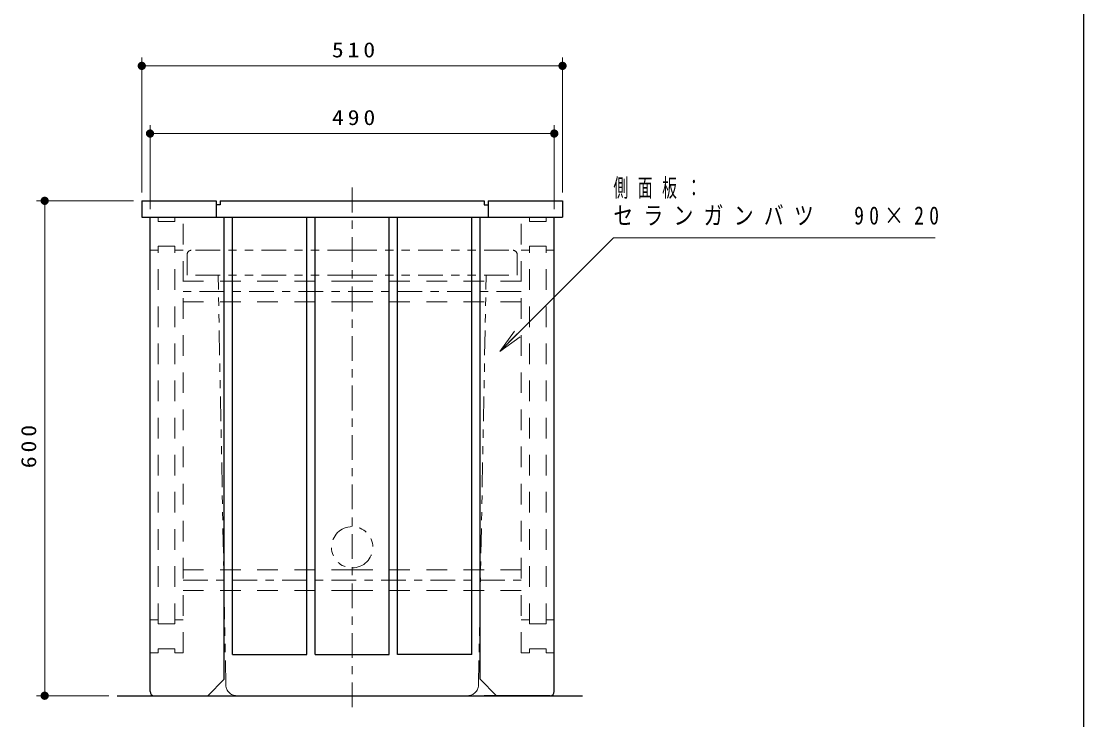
# Model space of a CAD drawing. Units: millimetres on the paper, scale 1:10. Extents: x -365 to 0, y 0 to 257.
# Drawn here: x -128.8 to 0, y 66.1 to 150.8 of the extents above; entities that cross this region are included whole.
import ezdxf

# ---------------------------------------------------------------- set-up
doc = ezdxf.new("R2010")
doc.units = ezdxf.units.MM
for name, pattern in [('USER1', [4.5, 2.5, -2]), ('USER2', [6, 3, -1, 1, -1]), ('USER3', [8, 3, -1, 1, -1, 1, -1])]:
    doc.linetypes.add(name, pattern=pattern)
doc.layers.add('LY_1', color=7, linetype='Continuous', lineweight=13)
doc.layers.add('LY_2', color=7, linetype='Continuous', lineweight=13)
doc.styles.add('ＭＳ ゴシック', font='')
doc.styles.get('ＭＳ ゴシック').set_extended_font_data('MS Gothic')

# ---------------------------------------------------------------- blocks, each defined once
blk = doc.blocks.new('filled_dot')
at = {"color": 0, "linetype": 'Continuous', "lineweight": -2, "const_width": 1.25}
blk.add_lwpolyline([(-0.625, 0, 1), (0.625, 0, 1)], format="xyb", close=True, dxfattribs=at)

msp = doc.modelspace()

# ---------------------------------------------------------------- linework, layer by layer
at = {"layer": 'LY_1'}
for p, q in [((-114.183, 129.993), (-114.183, 146.351)), ((-63.183, 129.993), (-63.183, 146.351)), ((-114.183, 145.351), (-63.183, 145.351)), ((-113.183, 127.993), (-113.183, 138.148)), ((-64.183, 127.993), (-64.183, 138.148)), ((-113.183, 137.148), (-64.183, 137.148)), ((-115.183, 128.993), (-126.954, 128.993)), ((-125.954, 68.993), (-125.954, 128.993)), ((-70.788, 110.733), (-69.02, 113.208)), ((-70.788, 110.733), (-68.667, 112.854)), ((-68.313, 112.5), (-70.788, 110.733)), ((-118.183, 68.993), (-126.954, 68.993))]:
    msp.add_line(p, q, dxfattribs=at)
at = {"layer": 'LY_1', "linetype": 'USER2'}
for p, q in [((-88.683, 130.591), (-88.683, 67.587)), ((-68.183, 117.993), (-109.183, 117.993)), ((-109.183, 82.993), (-68.183, 82.993))]:
    msp.add_line(p, q, dxfattribs=at)
at = {"layer": 'LY_1', "color": 3, "lineweight": 25}
for p, q in [((-114.183, 128.993), (-105.183, 128.993)), ((-114.183, 128.993), (-114.183, 126.993)), ((-105.183, 128.993), (-105.183, 126.993)), ((-104.683, 128.993), (-104.683, 128.493)), ((-104.683, 128.993), (-72.683, 128.993)), ((-72.683, 128.993), (-72.683, 128.493)), ((-72.183, 128.993), (-72.183, 126.993)), ((-72.183, 128.993), (-63.183, 128.993)), ((-63.183, 128.993), (-63.183, 126.993)), ((-104.683, 128.493), (-105.183, 128.493)), ((-72.683, 128.493), (-72.183, 128.493)), ((-114.183, 126.993), (-63.183, 126.993)), ((-113.183, 69.493), (-113.183, 126.993)), ((-104.183, 70.993), (-104.183, 126.993)), ((-103.183, 73.993), (-103.183, 126.993)), ((-94.183, 73.993), (-94.183, 126.993)), ((-93.183, 73.993), (-93.183, 126.993)), ((-84.183, 73.993), (-84.183, 126.993)), ((-83.183, 73.993), (-83.183, 126.993)), ((-74.183, 73.993), (-74.183, 126.993)), ((-73.183, 70.993), (-73.183, 126.993)), ((-64.183, 69.493), (-64.183, 126.993)), ((-103.183, 73.993), (-94.183, 73.993)), ((-93.183, 73.993), (-84.183, 73.993)), ((-74.183, 73.993), (-83.183, 73.993)), ((-104.183, 70.993), (-106.183, 68.993)), ((-73.183, 70.993), (-71.183, 68.993)), ((-117.183, 68.993), (-60.748, 68.993)), ((-112.683, 68.993), (-104.683, 68.993)), ((-64.683, 68.993), (-72.683, 68.993))]:
    msp.add_line(p, q, dxfattribs=at)
at = {"layer": 'LY_1', "linetype": 'USER1'}
for p, q in [((-112.183, 126.493), (-112.183, 126.993)), ((-112.183, 126.493), (-110.183, 126.493)), ((-110.183, 126.493), (-110.183, 126.993)), ((-109.183, 74.193), (-109.183, 126.993)), ((-68.183, 74.193), (-68.183, 126.993)), ((-67.183, 126.493), (-67.183, 126.993)), ((-65.183, 126.493), (-67.183, 126.493)), ((-65.183, 126.493), (-65.183, 126.993)), ((-113.183, 122.993), (-112.183, 122.993)), ((-112.183, 123.493), (-110.183, 123.493)), ((-112.183, 77.693), (-112.183, 123.493)), ((-110.183, 77.693), (-110.183, 123.493)), ((-110.183, 122.993), (-109.183, 122.993)), ((-67.183, 122.993), (-68.183, 122.993)), ((-65.183, 123.493), (-67.183, 123.493)), ((-67.183, 77.693), (-67.183, 123.493)), ((-65.183, 77.693), (-65.183, 123.493)), ((-64.183, 122.993), (-65.183, 122.993)), ((-109.183, 119.243), (-88.683, 119.243)), ((-68.183, 119.243), (-88.683, 119.243)), ((-109.183, 116.743), (-88.683, 116.743)), ((-68.183, 116.743), (-88.683, 116.743)), ((-109.183, 84.243), (-88.683, 84.243)), ((-68.183, 84.243), (-88.683, 84.243)), ((-109.183, 81.743), (-88.683, 81.743)), ((-68.183, 81.743), (-88.683, 81.743)), ((-113.183, 78.193), (-112.183, 78.193)), ((-112.183, 77.693), (-110.183, 77.693)), ((-110.183, 78.193), (-109.183, 78.193)), ((-67.183, 78.193), (-68.183, 78.193)), ((-65.183, 77.693), (-67.183, 77.693)), ((-64.183, 78.193), (-65.183, 78.193)), ((-113.183, 74.193), (-112.183, 74.193)), ((-112.183, 74.693), (-110.183, 74.693)), ((-112.183, 74.693), (-112.183, 74.193)), ((-110.183, 74.693), (-110.183, 74.193)), ((-110.183, 74.193), (-109.183, 74.193)), ((-67.183, 74.193), (-68.183, 74.193)), ((-67.183, 74.693), (-67.183, 74.193)), ((-65.183, 74.693), (-67.183, 74.693)), ((-65.183, 74.693), (-65.183, 74.193)), ((-64.183, 74.193), (-65.183, 74.193))]:
    msp.add_line(p, q, dxfattribs=at)
at = {"layer": 'LY_1', "linetype": 'USER3'}
for p, q in [((-108.683, 122.493), (-108.683, 119.993)), ((-88.683, 122.993), (-108.183, 122.993)), ((-88.683, 122.993), (-69.183, 122.993)), ((-68.683, 122.493), (-68.683, 119.993)), ((-88.683, 119.993), (-108.683, 119.993)), ((-103.993, 70.267), (-104.926, 119.993)), ((-88.683, 119.993), (-68.683, 119.993)), ((-73.372, 70.267), (-72.44, 119.993)), ((-88.683, 68.993), (-102.694, 68.993)), ((-88.683, 68.993), (-74.672, 68.993))]:
    msp.add_line(p, q, dxfattribs=at)
at = {"layer": 'LY_1'}
msp.add_lwpolyline([(-70.788, 110.733), (-57.014, 124.507), (-18.014, 124.507)], dxfattribs=at)
at = {"layer": 'LY_1', "linetype": 'USER3'}
for centre, radius, start, end in [((-108.183, 122.493), 0.5, 90, 180), ((-69.183, 122.493), 0.5, 360, 90), ((-88.683, 86.993), 2.5, 90, 270), ((-88.683, 86.993), 2.5, 270, 90), ((-102.694, 70.293), 1.3, 181.15036, 270), ((-74.672, 70.293), 1.3, 270, 358.84964)]:
    msp.add_arc(centre, radius, start, end, dxfattribs=at)
at = {"layer": 'LY_1', "color": 3, "lineweight": 25}
for centre, start, end in [((-112.683, 69.493), 180, 270), ((-64.683, 69.493), 270, 0)]:
    msp.add_arc(centre, 0.5, start, end, dxfattribs=at)
at = {"layer": 'LY_2', "color": 20, "lineweight": 25}
msp.add_line((0, 0), (0, 257), dxfattribs=at)

# ---------------------------------------------------------------- block references
at = {"layer": 'LY_1', "xscale": 0.4, "yscale": 0.4}
for p in [(-114.183, 145.351), (-113.183, 137.148)]:
    msp.add_blockref('filled_dot', p, dxfattribs=at)
for p, rotation in [((-63.183, 145.351), 180), ((-64.183, 137.148), 180), ((-125.954, 128.993), 270), ((-125.954, 68.993), 90)]:
    msp.add_blockref('filled_dot', p, dxfattribs=dict(at, rotation=rotation))

# ---------------------------------------------------------------- texts
at = {"layer": 'LY_1', "style": 'ＭＳ ゴシック'}
for s, insert, char_height, attachment_point in [('\\T1.33;\\W1.15;510', (-88.283, 146.351), 1.833, 8), ('\\T1.33;\\W1.15;490', (-88.268, 138.148), 1.833, 8), ('\\T1.64;\\W0.6;側面板：', (-57.014, 130.457), 2.199, 4), ('\\T1.52;\\W0.8;セランガンバツ\u300090×20', (-57.014, 127.157), 2.199, 4)]:
    msp.add_mtext(s, dxfattribs=dict(at, insert=insert, char_height=char_height, attachment_point=attachment_point))
at = {"layer": 'LY_1', "insert": (-126.954, 99.435), "char_height": 1.833, "attachment_point": 8, "rotation": 90, "style": 'ＭＳ ゴシック'}
msp.add_mtext('\\T1.33;\\W1.15;600', dxfattribs=at)

doc.saveas('drawing.dxf')
